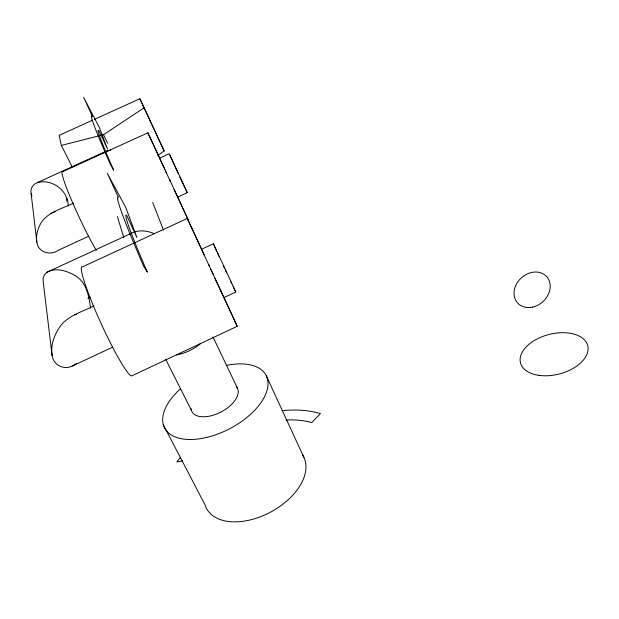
<?xml version="1.0" encoding="UTF-8"?>
<svg xmlns="http://www.w3.org/2000/svg" width="619" height="619" viewBox="0 0 619 619"><rect width="100%" height="100%" fill="white"/><g stroke="black" fill="none" stroke-linecap="round" stroke-linejoin="round"><path stroke-width="0.93" d="M174.094 189.414L177.661 197.09L187.302 192.648L169.281 153.705L159.617 158.131L147.879 132.814L62.132 171.927A48.499 4.047 64.9 0 0 72.988 203.543A48.499 4.047 64.9 0 0 96.309 250.378M180.423 457.41L176.856 461.967L182.497 460.869M154.502 233.734C147.043 230.469 137.875 229.494 130.563 233.657L47.067 272.198L44.375 274.921L43.09 278.403L43.276 282.403L52.097 355.468C53.311 364.978 63.912 370.309 72.369 365.999L112.619 347.174M129.348 234.81L130.563 233.657M73.398 203.109C61.405 209.323 45.45 212.332 39.43 225.997C37.109 231.08 35.933 236.698 36.838 242.261C38.107 252.281 50.332 256.057 58.031 250.37L88.664 236.257M157.814 155.346L164.136 150.959L139.879 98.723L94.274 119.428M92.517 120.225L59.192 135.352L61.335 145.411L103.535 134.679L144.235 107.729M72.369 365.999L76.354 363.717M110.623 150.138L106.414 151.113L37.318 182.628C32.807 184.199 30.029 188.988 31.136 193.67L36.838 242.261M102.986 153.009L106.414 151.113M93.902 305.894C81.708 312.162 66.767 315.721 59.006 328.093C53.822 336.14 50.565 345.828 52.097 355.468M223.846 297.252L237.232 326.298L131.832 375.834A60.004 6.205 65.4 0 1 99.698 320.441A60.004 6.205 65.4 0 1 82.706 266.774L187.286 218.437L201.57 249.148M214.971 278.295L223.939 297.584L235.824 292.021L213.408 243.754L201.562 249.256L204.169 254.951M87.844 298.389L90.459 297.174M47.067 272.198C55.207 267.578 65.212 270.341 72.988 274.41C86.087 280.484 89.02 295.325 90.506 308.262M50.781 213.478L55.377 211.566M37.318 182.628C51.95 178.404 68.361 190.637 68.222 206.05M74.667 314.831L76.485 314.444M235.824 292.021L234.423 289.336M163.323 424.773L205.067 504.918A54.99 33.372 -28.3 0 0 269.211 512.834A54.99 33.372 -28.3 0 0 302.536 454.973M187.271 192.695L185.445 188.942M61.335 145.411L72.083 166.79M165.66 359.237L191.526 410.552M233.054 286.481L234.083 288.624M103.535 134.679L107.667 143.252M164.136 150.959L139.879 98.723M147.879 132.814L159.687 158.193M212.99 336.991L237.665 388.701M230.469 281.041L231.591 283.409M185.112 188.246L181.762 181.119M237.232 326.298L210.398 268.499M225.424 270.271L226.639 272.871M179.889 177.104L181.382 180.322M178.357 173.792L174.937 166.387M165.853 171.548L166.612 173.181M169.676 179.742L188.277 220.016L177.32 196.262M170.372 181.444L159.578 158.139L164.917 169.606M208.649 264.429L209.408 266.139M212.356 272.507L213.068 274.047M223.598 266.332L224.666 268.638M266.371 375.965L303.952 457.487M211.984 271.842L187.286 218.437M220.287 289.653L221.022 291.232M174.604 165.652L170.001 155.493M217.509 253.055L219.08 256.521M215.226 248.01L216.735 251.353M223.676 297.004L223.939 297.584M214.917 247.291L213.408 243.754M152.669 202.367L163.462 230.067M31.136 193.67L31.956 195.883M117.386 216.58L123.862 237.804M66.72 198.537L66.79 201.221M226.299 365.45A57.157 30.602 -27.4 0 1 263.369 398.853A57.157 30.602 -27.4 0 1 184.029 439.134A57.157 30.602 -27.4 0 1 180.57 388.67M200.602 343.522A26.3 12.635 -26.8 0 1 176.392 354.896M236.203 386.449A25.572 13.664 -27.4 0 1 220.217 412.409A25.572 13.664 -27.4 0 1 191.163 408.749M285.939 420.03A93.647 57.072 -28.4 0 1 311.728 422.56L320.472 413.608A110.368 67.223 -28.5 0 0 281.97 410.707M147.291 272.02L143.794 266.51A118.686 5.795 65.3 0 1 118.384 197.337L107.319 173.366L125.634 207.164L136.923 237.495L126.686 215.319A100.889 4.929 65.3 0 0 147.291 272.02M113.625 170.063L110.476 164.538A95.806 3.776 65 0 1 92.571 116.705L83.627 97.345L99.427 127.669L107.551 149.133L99.28 131.228A81.429 3.211 65 0 0 113.625 170.063M538.793 375.331A34.695 20.404 -14.3 0 0 588.05 347.545A34.695 20.404 -14.3 0 0 535.481 339.854A34.695 20.404 -14.3 0 0 538.793 375.331M532.417 307.14A19.63 16.063 -42.3 0 0 547.637 277.815A19.63 16.063 -42.3 0 0 516.292 284.384A19.63 16.063 -42.3 0 0 532.417 307.14"/></g></svg>
